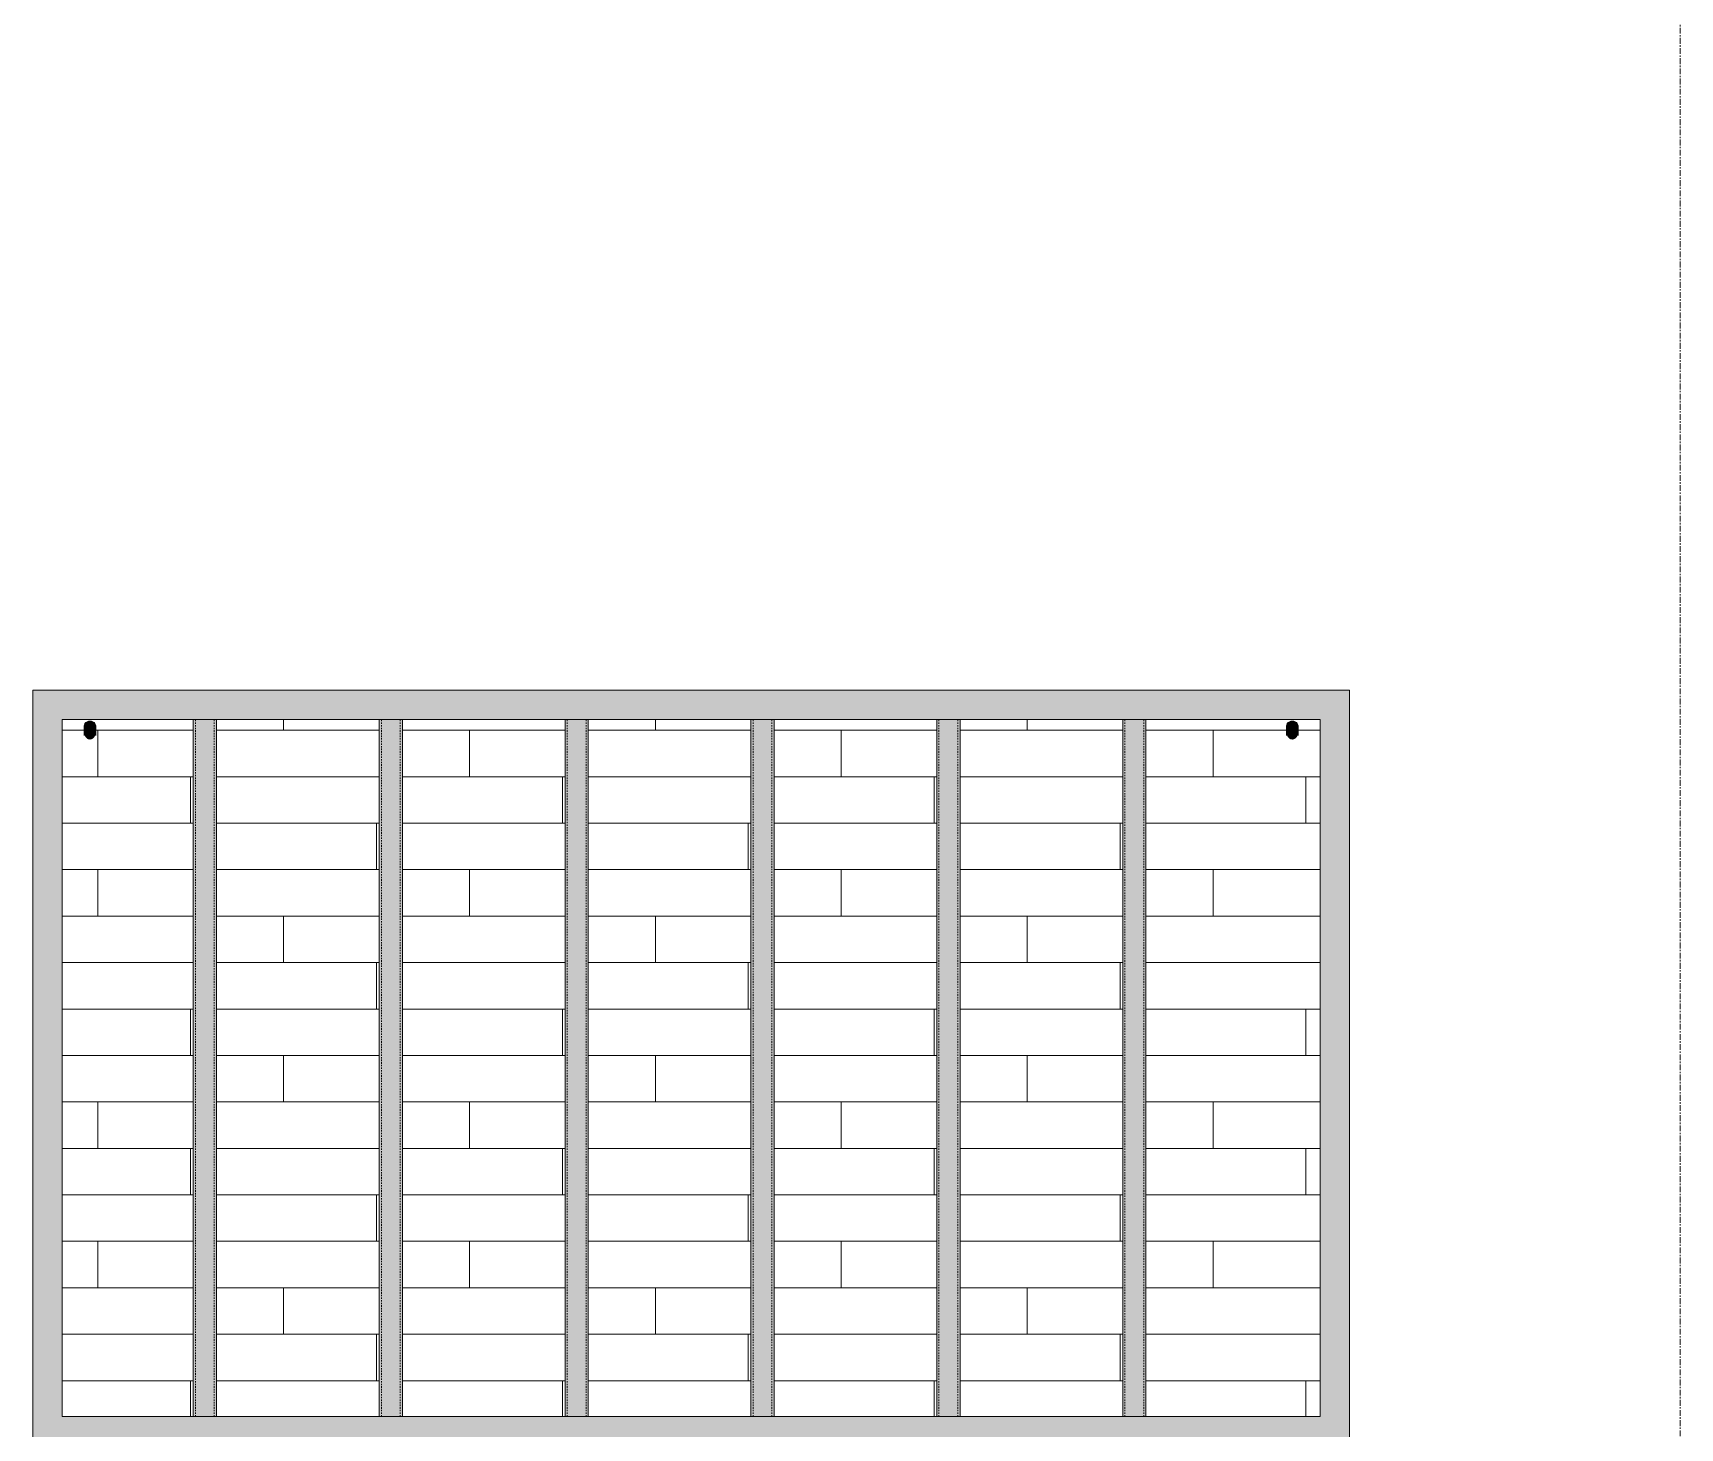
# Model space of a CAD drawing. Header units: inches. Extents: x -4169 to -1846, y 9706 to 12377.
# Drawn here: x -2642.1 to -2500.3, y 10852.8 to 10972.9 of the extents above; entities that cross this region are included whole.
import ezdxf

# ---------------------------------------------------------------- set-up
doc = ezdxf.new("R2010")
doc.units = ezdxf.units.IN
doc.header["$MEASUREMENT"] = 0
doc.linetypes.add('Grid Line 1_2_', pattern=[0.875, 0.5, -0.125, 0.125, -0.125])
doc.linetypes.add('Hidden 1_8_', pattern=[0.1875, 0.125, -0.0625])
for name, color, linetype, lineweight in [('0-1', 7, 'Continuous', 5), ('0-2', 50, 'Continuous', 18), ('A-FLOR-PATT-1', 35, 'Continuous', 9), ('A-WALL-10', 135, 'Continuous', 18), ('A-WALL-11', 255, 'Continuous', 18), ('A-WALL-5', 50, 'Continuous', 18), ('S-BEAM-1', 254, 'Continuous', 9), ('S-BEAM-2', 250, 'Hidden 1_8_', 9), ('S-BEAM-3', 250, 'Continuous', 9), ('S-GRID-1', 1, 'Grid Line 1_2_', 9)]:
    doc.layers.add(name, color=color, linetype=linetype, lineweight=lineweight)

# ---------------------------------------------------------------- blocks, each defined once
blk = doc.blocks.new('Walls 101 - Walls 1-2572448-ENLARGED RCP - 2ND FLOOR PLAN')
at = {"layer": 'A-WALL-10'}
for points in [[(-2533.7, 10912.78), (-2533.45, 10912.83), (-2533.34, 10912.9), (-2533.26, 10912.99), (-2533.21, 10913.09), (-2533.2, 10913.2), (-2533.21, 10913.31), (-2533.26, 10913.41), (-2533.34, 10913.5), (-2533.45, 10913.57), (-2533.7, 10913.62), (-2533.95, 10913.57), (-2534.05, 10913.5), (-2534.13, 10913.41), (-2534.18, 10913.31), (-2534.2, 10913.2), (-2534.18, 10913.09), (-2534.13, 10912.99), (-2534.05, 10912.9), (-2533.95, 10912.83), (-2533.83, 10912.79)], [(-2533.7, 10912.03), (-2533.57, 10912.05), (-2533.45, 10912.11), (-2533.34, 10912.21), (-2533.26, 10912.33), (-2533.21, 10912.47), (-2533.2, 10912.79), (-2533.21, 10913.09), (-2533.26, 10912.99), (-2533.34, 10912.9), (-2533.45, 10912.83), (-2533.7, 10912.78), (-2533.95, 10912.83), (-2534.05, 10912.9), (-2534.13, 10912.99), (-2534.18, 10913.09), (-2534.2, 10913.09), (-2534.18, 10912.47), (-2534.13, 10912.33), (-2534.05, 10912.2), (-2533.95, 10912.11), (-2533.83, 10912.05)]]:
    blk.add_hatch(color=256, dxfattribs=at).paths.add_polyline_path(points, flags=0)
at = {"layer": 'A-WALL-5'}
for p, q in [((-2534.2, 10912.38), (-2534.2, 10913.2)), ((-2533.2, 10913.2), (-2533.2, 10912.38))]:
    blk.add_line(p, q, dxfattribs=at)
for start_param, end_param in [(0, 3.141593), (3.141593, 6.283185)]:
    blk.add_ellipse((-2533.7, 10913.2), major_axis=(0.5, 0), ratio=0.848048, start_param=start_param, end_param=end_param, dxfattribs=at)
blk = doc.blocks.new('Walls 102 - Walls 1-2572463-ENLARGED RCP - 2ND FLOOR PLAN')
at = {"layer": 'A-WALL-10'}
for points in [[(-2637.19, 10912.78), (-2636.94, 10912.83), (-2636.84, 10912.9), (-2636.76, 10912.99), (-2636.71, 10913.09), (-2636.69, 10913.2), (-2636.71, 10913.31), (-2636.76, 10913.41), (-2636.92, 10913.55), (-2636.94, 10913.57), (-2637.19, 10913.62), (-2637.44, 10913.57), (-2637.54, 10913.5), (-2637.62, 10913.41), (-2637.67, 10913.31), (-2637.69, 10913.2), (-2637.67, 10913.09), (-2637.62, 10912.99), (-2637.54, 10912.9), (-2637.44, 10912.83), (-2637.32, 10912.79)], [(-2637.19, 10912.03), (-2637.06, 10912.05), (-2636.92, 10912.13), (-2636.84, 10912.21), (-2636.76, 10912.33), (-2636.71, 10912.47), (-2636.69, 10912.83), (-2636.71, 10913.09), (-2636.76, 10912.99), (-2636.92, 10912.85), (-2636.94, 10912.83), (-2637.19, 10912.78), (-2637.44, 10912.83), (-2637.54, 10912.9), (-2637.62, 10912.99), (-2637.67, 10913.09), (-2637.69, 10913.09), (-2637.67, 10912.47), (-2637.62, 10912.33), (-2637.54, 10912.2), (-2637.44, 10912.11), (-2637.32, 10912.05)]]:
    blk.add_hatch(color=256, dxfattribs=at).paths.add_polyline_path(points, flags=0)
at = {"layer": 'A-WALL-5'}
for p, q in [((-2637.69, 10912.38), (-2637.69, 10913.2)), ((-2636.69, 10913.2), (-2636.69, 10912.38))]:
    blk.add_line(p, q, dxfattribs=at)
for start_param, end_param in [(0, 3.141593), (3.141593, 6.283185)]:
    blk.add_ellipse((-2637.19, 10913.2), major_axis=(0.5, 0), ratio=0.848048, start_param=start_param, end_param=end_param, dxfattribs=at)
blk = doc.blocks.new('Walls 149 - Walls 3-2572517-ENLARGED RCP - 2ND FLOOR PLAN')
at = {"layer": 'A-WALL-11'}
h = blk.add_hatch(color=256, dxfattribs=at)
h.paths.add_polyline_path([(-2642.1, 10851.71), (-2637.74, 10851.71), (-2637.74, 10851.76), (-2599.71, 10851.76), (-2599.71, 10851.71), (-2599.34, 10851.71), (-2599.34, 10851.76), (-2561.31, 10851.76), (-2561.31, 10851.71), (-2528.77, 10851.71), (-2528.77, 10916.28), (-2642.1, 10916.28), (-2642.1, 10852.38)], flags=0)
h.paths.add_polyline_path([(-2535.62, 10853.75), (-2639.57, 10853.75), (-2639.57, 10913.75), (-2531.3, 10913.75), (-2531.3, 10853.75)], flags=0)
at = {"layer": 'A-WALL-5'}
for p, q in [((-2528.77, 10916.28), (-2642.1, 10916.28)), ((-2642.1, 10916.28), (-2642.1, 10851.71)), ((-2528.77, 10916.28), (-2528.77, 10851.71)), ((-2639.57, 10853.75), (-2639.57, 10913.75)), ((-2639.57, 10913.75), (-2531.3, 10913.75)), ((-2531.3, 10853.75), (-2531.3, 10913.75)), ((-2531.3, 10853.75), (-2639.57, 10853.75))]:
    blk.add_line(p, q, dxfattribs=at)
blk = doc.blocks.new('CISC HSS Rectangular_CSA G40_21_ - HS102x51x4_8-2566941-ENLARGED RCP - 2ND FLOOR PLAN')
at = {"layer": 'S-BEAM-1'}
for points in [[(30, 1), (-30, 0.99), (-30, 0.62), (30, 0.62), (30, 0.99)], [(30, -0.02), (30, 0.62), (-30, 0.62), (-30, -0.62), (30, -0.62)], [(30, -1), (30, -0.62), (-30, -0.62), (-30, -1), (22.04, -1)]]:
    blk.add_hatch(color=256, dxfattribs=at).paths.add_polyline_path(points, flags=0)
at = {"layer": 'S-BEAM-2'}
for p, q in [((30, 0.81), (-30, 0.81)), ((30, -0.81), (-30, -0.81))]:
    blk.add_line(p, q, dxfattribs=at)
at = {"layer": 'S-BEAM-3'}
for p, q in [((-30, 1), (30, 1)), ((30, -1), (-30, -1))]:
    blk.add_line(p, q, dxfattribs=at)
blk = doc.blocks.new('CTR - 1st Phase - Shell_rvt-1-ENLARGED RCP - 2ND FLOOR PLAN')
at = {"layer": 'A-FLOR-PATT-1'}
h = blk.add_hatch(dxfattribs=at)
h.set_pattern_fill('FP_43', color=256, style=0, pattern_type=2)
h.set_pattern_definition([(180, (-2636.531, 10972.827), (5e-16, 4), []), (90, (-2636.531, 10972.827), (8, 8), [4, -28]), (90, (-2652.531, 10976.827), (8, 8), [4, -28])])
h.paths.add_polyline_path([(-2577.83, 10853.75), (-2564.3, 10853.75), (-2564.3, 10913.75), (-2578.3, 10913.75), (-2578.3, 10853.75)], flags=0)
h.paths.add_polyline_path([(-2636.92, 10853.75), (-2628.3, 10853.75), (-2628.3, 10913.75), (-2639.57, 10913.75), (-2639.57, 10853.75)], flags=0)
h.paths.add_polyline_path([(-2626.3, 10853.75), (-2612.3, 10853.75), (-2612.3, 10913.75), (-2626.3, 10913.75), (-2626.3, 10862.44)], flags=0)
h.paths.add_polyline_path([(-2610.3, 10853.75), (-2596.3, 10853.75), (-2596.3, 10913.75), (-2610.3, 10913.75), (-2610.3, 10862.44)], flags=0)
h.paths.add_polyline_path([(-2594.3, 10853.75), (-2580.3, 10853.75), (-2580.3, 10913.75), (-2594.3, 10913.75), (-2594.3, 10862.44)], flags=0)
h.paths.add_polyline_path([(-2562.3, 10853.75), (-2548.3, 10853.75), (-2548.3, 10913.75), (-2562.3, 10913.75), (-2562.3, 10862.44)], flags=0)
h.paths.add_polyline_path([(-2546.3, 10853.75), (-2531.3, 10853.75), (-2531.3, 10913.75), (-2546.3, 10913.75), (-2546.3, 10862.44)], flags=0)
h.paths.add_polyline_path([(-2637.19, 10912.03), (-2637.32, 10912.05), (-2637.44, 10912.11), (-2637.54, 10912.2), (-2637.62, 10912.33), (-2637.67, 10912.47), (-2637.69, 10912.83), (-2637.67, 10913.31), (-2637.62, 10913.41), (-2637.54, 10913.5), (-2637.44, 10913.57), (-2637.19, 10913.62), (-2636.94, 10913.57), (-2636.84, 10913.5), (-2636.76, 10913.41), (-2636.71, 10913.31), (-2636.69, 10913.09), (-2636.71, 10912.47), (-2636.76, 10912.33), (-2636.92, 10912.13), (-2636.94, 10912.11), (-2637.06, 10912.05)], flags=0)
h.paths.add_polyline_path([(-2533.7, 10912.03), (-2533.83, 10912.05), (-2533.95, 10912.11), (-2534.05, 10912.2), (-2534.13, 10912.33), (-2534.18, 10912.47), (-2534.2, 10912.83), (-2534.18, 10913.31), (-2534.13, 10913.41), (-2534.05, 10913.5), (-2533.95, 10913.57), (-2533.7, 10913.62), (-2533.45, 10913.57), (-2533.34, 10913.5), (-2533.26, 10913.41), (-2533.21, 10913.31), (-2533.2, 10913.12), (-2533.21, 10912.47), (-2533.26, 10912.33), (-2533.34, 10912.2), (-2533.45, 10912.11), (-2533.57, 10912.05)], flags=0)
at = {"layer": 'S-GRID-1'}
blk.add_line((-2500.32, 9836.18), (-2500.32, 12344.54), dxfattribs=at)
at = {"layer": '0-2'}
for name in ['Walls 149 - Walls 3-2572517-ENLARGED RCP - 2ND FLOOR PLAN', 'Walls 102 - Walls 1-2572463-ENLARGED RCP - 2ND FLOOR PLAN', 'Walls 101 - Walls 1-2572448-ENLARGED RCP - 2ND FLOOR PLAN']:
    blk.add_blockref(name, (0, 0), dxfattribs=at)
at = {"layer": '0-2', "rotation": 270}
for p in [(-2627.3, 10883.75), (-2611.3, 10883.75), (-2595.3, 10883.75), (-2579.3, 10883.75), (-2563.3, 10883.75), (-2547.3, 10883.75)]:
    blk.add_blockref('CISC HSS Rectangular_CSA G40_21_ - HS102x51x4_8-2566941-ENLARGED RCP - 2ND FLOOR PLAN', p, dxfattribs=at)

msp = doc.modelspace()

# ---------------------------------------------------------------- block references
at = {"layer": '0-1'}
msp.add_blockref('CTR - 1st Phase - Shell_rvt-1-ENLARGED RCP - 2ND FLOOR PLAN', (0, 0), dxfattribs=at)

doc.saveas('drawing.dxf')
